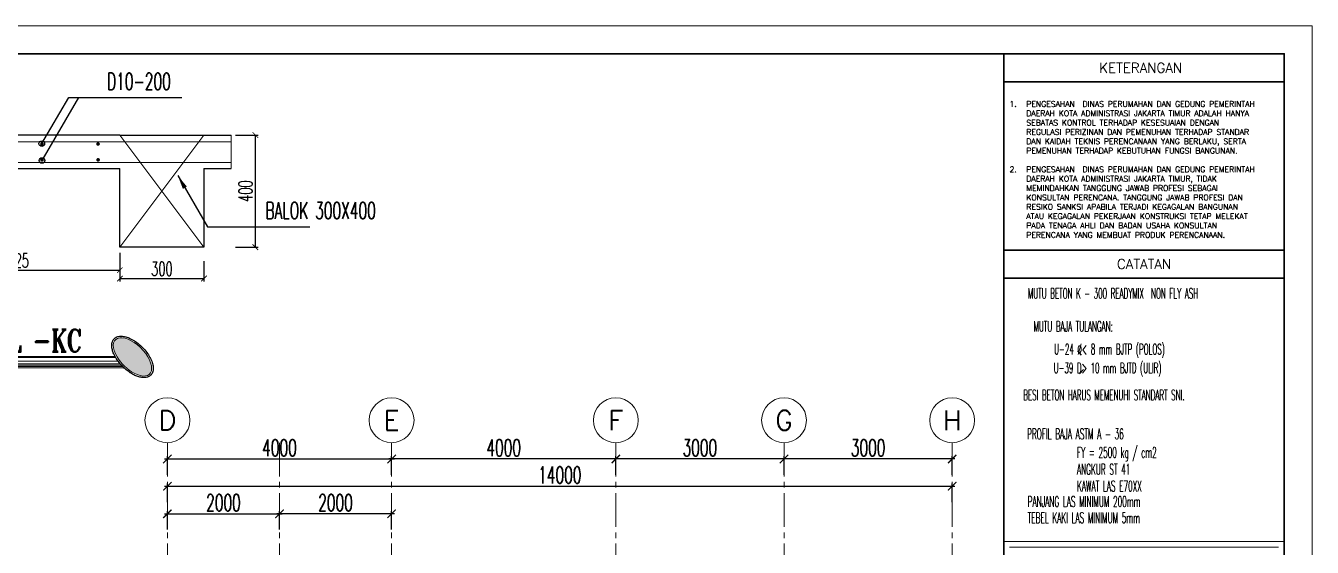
# Model space of a CAD drawing. Header units: inches. Extents: x 266054 to 836293, y -258454 to -102650.
# Drawn here: x 637763 to 660713, y -175348 to -166048 of the extents above; entities that cross this region are included whole.
import ezdxf
from ezdxf.enums import TextEntityAlignment as Align

# ---------------------------------------------------------------- set-up
doc = ezdxf.new("R2010")
doc.units = ezdxf.units.IN
doc.header["$LTSCALE"] = 800
doc.header["$MEASUREMENT"] = 0
doc.linetypes.add('CENTER2', pattern=[1.125, 0.75, -0.125, 0.125, -0.125])
for name, color, linetype, lineweight in [('AS', 8, 'CENTER2', 5), ('BESI', 1, 'Continuous', 13), ('DIM', 251, 'Continuous', 0), ('DM', 8, 'Continuous', 5), ('GRS KOP', 1, 'Continuous', 35), ('hacht', 8, 'Continuous', 5), ('kop', 7, 'Continuous', 20), ('NOT', 7, 'Continuous', 15)]:
    doc.layers.add(name, color=color, linetype=linetype, lineweight=lineweight)
for name, color, linetype in [('HAT', 8, 'Continuous'), ('LOGO', 7, 'Continuous'), ('NOTASI', 230, 'Continuous'), ('sloop', 4, 'Continuous'), ('TEXT', 4, 'Continuous'), ('TXT', 7, 'Continuous')]:
    doc.layers.add(name, color=color, linetype=linetype)
doc.styles.add('BARU', font='arial.ttf')
doc.styles.add('DICK STYLE 100', font='romans.shx', dxfattribs={"width": 0.6, "height": 300})
doc.styles.add('rm', font='romans.shx', dxfattribs={"width": 0.6, "height": 250})
doc.styles.add('ROMAND', font='romant.shx', dxfattribs={"width": 0.75, "height": 300})
doc.styles.add('ROMANS', font='romans.shx', dxfattribs={"width": 0.8, "height": 0.25})
doc.styles.add('S', font='SIMPLEX', dxfattribs={"width": 1.1})
doc.styles.get("Standard").update_dxf_attribs({"font": 'romans.shx'})
doc.dimstyles.new('100 A', dxfattribs={"dimtxt": 250, "dimasz": 150, "dimexe": 50, "dimexo": 50, "dimgap": 50, "dimtad": 1, "dimdec": 0, "dimrnd": 1, "dimtxsty": 'DICK STYLE 100', "dimblk": 'ARCHTICK', "dimcen": 100, "dimdle": 50, "dimclrd": 18, "dimclre": 18, "dimclrt": 7, "dimadec": 0, "dimazin": 2, "dimtfac": 1, "dimtdec": 0, "dimtix": 1, "dimtmove": 0, "dimatfit": 3, "dimfxl": 0, "dimarcsym": 0})
doc.dimstyles.new('Copy of 100', dxfattribs={"dimtxt": 200, "dimasz": 100, "dimexe": 50, "dimexo": 100, "dimgap": 50, "dimtad": 1, "dimdec": 0, "dimzin": 0, "dimdsep": 46, "dimtxsty": 'rm', "dimblk": 'ARCHTICK', "dimcen": 0.09, "dimclrd": 16, "dimclre": 16, "dimclrt": 7, "dimadec": 0, "dimazin": 0, "dimtfac": 1, "dimtdec": 0, "dimtix": 1, "dimtmove": 2, "dimatfit": 3, "dimfxl": 0, "dimtolj": 1, "dimtzin": 0, "dimarcsym": 0})
doc.dimstyles.get("Standard").update_dxf_attribs({"dimtxt": 0.18, "dimasz": 0.18, "dimexe": 0.18, "dimexo": 0.0625, "dimgap": 0.09, "dimtad": 0, "dimtih": 1, "dimtoh": 1, "dimdec": 4, "dimzin": 0, "dimdsep": 46, "dimtxsty": 'Standard', "dimcen": 0.09, "dimadec": 0, "dimazin": 0, "dimtfac": 1, "dimtdec": 4, "dimtofl": 0, "dimtmove": 0, "dimatfit": 3, "dimfxl": 0, "dimtolj": 1, "dimtzin": 0, "dimarcsym": 0})

# ---------------------------------------------------------------- blocks, each defined once
blk = doc.blocks.new('NAV')
blk.add_circle((0, -0.4), 0.4)
at = {"style": 'S', "width": 0.75, "flags": 4}
blk.add_attdef('AV', text='', height=0.3, dxfattribs=at).set_placement((0, -0.4), align=Align.MIDDLE)
blk = doc.blocks.new('_ArchTick')
at = {"layer": 'LOGO', "color": 0, "const_width": 0.15}
blk.add_lwpolyline([(-0.5, -0.5), (0.5, 0.5)], dxfattribs=at)
blk = doc.blocks.new('*D439')
at = {"layer": 'Defpoints', "color": 0, "ltscale": 5}
for p in [(654289, -174260), (640289, -174593), (654289, -174593)]:
    blk.add_point(p, dxfattribs=at)
at = {"layer": 'hacht', "color": 18, "lineweight": -2, "ltscale": 5}
for p, q in [((640239, -174260), (654339, -174260)), ((640289, -174543), (640289, -174210)), ((654289, -174543), (654289, -174210))]:
    blk.add_line(p, q, dxfattribs=at)
at = {"layer": 'hacht', "color": 18, "lineweight": -2, "ltscale": 5, "xscale": 150, "yscale": 150, "zscale": 150, "rotation": 180}
blk.add_blockref('_ArchTick', (640289, -174260), dxfattribs=at)
at = {"layer": 'hacht', "color": 18, "lineweight": -2, "ltscale": 5, "xscale": 150, "yscale": 150, "zscale": 150}
blk.add_blockref('_ArchTick', (654289, -174260), dxfattribs=at)
at = {"layer": 'hacht', "color": 7, "ltscale": 5, "insert": (647289, -174060), "char_height": 300, "attachment_point": 5, "style": 'DICK STYLE 100'}
blk.add_mtext('14000', dxfattribs=at)
blk = doc.blocks.new('*D440')
at = {"layer": 'Defpoints', "color": 0, "ltscale": 5}
for p in [(644289, -173774), (640289, -174106), (644289, -174106)]:
    blk.add_point(p, dxfattribs=at)
at = {"layer": 'hacht', "color": 18, "lineweight": -2, "ltscale": 5}
for p, q in [((640289, -174056), (640289, -173724)), ((644289, -174056), (644289, -173724)), ((640239, -173774), (644339, -173774))]:
    blk.add_line(p, q, dxfattribs=at)
at = {"layer": 'hacht', "color": 18, "lineweight": -2, "ltscale": 5, "xscale": 150, "yscale": 150, "zscale": 150, "rotation": 180}
blk.add_blockref('_ArchTick', (640289, -173774), dxfattribs=at)
at = {"layer": 'hacht', "color": 18, "lineweight": -2, "ltscale": 5, "xscale": 150, "yscale": 150, "zscale": 150}
blk.add_blockref('_ArchTick', (644289, -173774), dxfattribs=at)
at = {"layer": 'hacht', "color": 7, "ltscale": 5, "insert": (642289, -173574), "char_height": 300, "attachment_point": 5, "style": 'DICK STYLE 100'}
blk.add_mtext('4000', dxfattribs=at)
blk = doc.blocks.new('*D441')
at = {"layer": 'Defpoints', "color": 0, "ltscale": 5}
for p in [(651289, -173774), (651289, -174106), (654289, -174106)]:
    blk.add_point(p, dxfattribs=at)
at = {"layer": 'hacht', "color": 18, "lineweight": -2, "ltscale": 5}
for p, q in [((651289, -174056), (651289, -173724)), ((654289, -174056), (654289, -173724)), ((654339, -173774), (651239, -173774))]:
    blk.add_line(p, q, dxfattribs=at)
at = {"layer": 'hacht', "color": 18, "lineweight": -2, "ltscale": 5, "xscale": 150, "yscale": 150, "zscale": 150, "rotation": 180}
blk.add_blockref('_ArchTick', (651289, -173774), dxfattribs=at)
at = {"layer": 'hacht', "color": 18, "lineweight": -2, "ltscale": 5, "xscale": 150, "yscale": 150, "zscale": 150}
blk.add_blockref('_ArchTick', (654289, -173774), dxfattribs=at)
at = {"layer": 'hacht', "color": 7, "ltscale": 5, "insert": (652789, -173574), "char_height": 300, "attachment_point": 5, "style": 'DICK STYLE 100'}
blk.add_mtext('3000', dxfattribs=at)
blk = doc.blocks.new('*D442')
at = {"layer": 'Defpoints', "color": 0, "ltscale": 5}
for p in [(648289, -173774), (648289, -174106), (651289, -174106)]:
    blk.add_point(p, dxfattribs=at)
at = {"layer": 'hacht', "color": 18, "lineweight": -2, "ltscale": 5}
for p, q in [((648289, -174056), (648289, -173724)), ((651289, -174056), (651289, -173724)), ((651339, -173774), (648239, -173774))]:
    blk.add_line(p, q, dxfattribs=at)
at = {"layer": 'hacht', "color": 18, "lineweight": -2, "ltscale": 5, "xscale": 150, "yscale": 150, "zscale": 150, "rotation": 180}
blk.add_blockref('_ArchTick', (648289, -173774), dxfattribs=at)
at = {"layer": 'hacht', "color": 18, "lineweight": -2, "ltscale": 5, "xscale": 150, "yscale": 150, "zscale": 150}
blk.add_blockref('_ArchTick', (651289, -173774), dxfattribs=at)
at = {"layer": 'hacht', "color": 7, "ltscale": 5, "insert": (649789, -173574), "char_height": 300, "attachment_point": 5, "style": 'DICK STYLE 100'}
blk.add_mtext('3000', dxfattribs=at)
blk = doc.blocks.new('*D443')
at = {"layer": 'Defpoints', "color": 0, "ltscale": 5}
for p in [(644289, -173774), (644289, -174106), (648289, -174106)]:
    blk.add_point(p, dxfattribs=at)
at = {"layer": 'hacht', "color": 18, "lineweight": -2, "ltscale": 5}
for p, q in [((644289, -174056), (644289, -173724)), ((648289, -174056), (648289, -173724)), ((648339, -173774), (644239, -173774))]:
    blk.add_line(p, q, dxfattribs=at)
at = {"layer": 'hacht', "color": 18, "lineweight": -2, "ltscale": 5, "xscale": 150, "yscale": 150, "zscale": 150, "rotation": 180}
blk.add_blockref('_ArchTick', (644289, -173774), dxfattribs=at)
at = {"layer": 'hacht', "color": 18, "lineweight": -2, "ltscale": 5, "xscale": 150, "yscale": 150, "zscale": 150}
blk.add_blockref('_ArchTick', (648289, -173774), dxfattribs=at)
at = {"layer": 'hacht', "color": 7, "ltscale": 5, "insert": (646289, -173574), "char_height": 300, "attachment_point": 5, "style": 'DICK STYLE 100'}
blk.add_mtext('4000', dxfattribs=at)
blk = doc.blocks.new('*D448')
at = {"layer": 'Defpoints', "color": 0, "ltscale": 5}
for p in [(642289, -174752), (640289, -175084), (642289, -175084)]:
    blk.add_point(p, dxfattribs=at)
at = {"layer": 'hacht', "color": 18, "lineweight": -2, "ltscale": 5}
for p, q in [((640239, -174752), (642339, -174752)), ((640289, -175034), (640289, -174702)), ((642289, -175034), (642289, -174702))]:
    blk.add_line(p, q, dxfattribs=at)
at = {"layer": 'hacht', "color": 18, "lineweight": -2, "ltscale": 5, "xscale": 150, "yscale": 150, "zscale": 150, "rotation": 180}
blk.add_blockref('_ArchTick', (640289, -174752), dxfattribs=at)
at = {"layer": 'hacht', "color": 18, "lineweight": -2, "ltscale": 5, "xscale": 150, "yscale": 150, "zscale": 150}
blk.add_blockref('_ArchTick', (642289, -174752), dxfattribs=at)
at = {"layer": 'hacht', "color": 7, "ltscale": 5, "insert": (641289, -174552), "char_height": 300, "attachment_point": 5, "style": 'DICK STYLE 100'}
blk.add_mtext('2000', dxfattribs=at)
blk = doc.blocks.new('*D449')
at = {"layer": 'Defpoints', "color": 0, "ltscale": 5}
for p in [(642289, -174752), (642289, -175084), (644289, -175084)]:
    blk.add_point(p, dxfattribs=at)
at = {"layer": 'hacht', "color": 18, "lineweight": -2, "ltscale": 5}
for p, q in [((644339, -174752), (642239, -174752)), ((642289, -175034), (642289, -174702)), ((644289, -175034), (644289, -174702))]:
    blk.add_line(p, q, dxfattribs=at)
at = {"layer": 'hacht', "color": 18, "lineweight": -2, "ltscale": 5, "xscale": 150, "yscale": 150, "zscale": 150, "rotation": 180}
blk.add_blockref('_ArchTick', (642289, -174752), dxfattribs=at)
at = {"layer": 'hacht', "color": 18, "lineweight": -2, "ltscale": 5, "xscale": 150, "yscale": 150, "zscale": 150}
blk.add_blockref('_ArchTick', (644289, -174752), dxfattribs=at)
at = {"layer": 'hacht', "color": 7, "ltscale": 5, "insert": (643289, -174552), "char_height": 300, "attachment_point": 5, "style": 'DICK STYLE 100'}
blk.add_mtext('2000', dxfattribs=at)
blk = doc.blocks.new('kop')
at = {"layer": 'GRS KOP'}
for p, q in [((73, 1), (73, 54)), ((83, 1), (83, 54)), ((73, 53), (83, 53)), ((73, 47), (83, 47)), ((73, 46), (83, 46))]:
    blk.add_line(p, q, dxfattribs=at)
blk.add_lwpolyline([(1, 54), (83, 54), (83, 1), (1, 1)], close=True, dxfattribs=at)
at = {"layer": 'kop', "color": 7}
for q in [(0, 55), (84, 0), (84, 0)]:
    blk.add_line((84, 55), q, dxfattribs=at)
at = {"layer": 'kop'}
for p, q in [((83, 36.6), (73, 36.6)), ((82.8, 36.4), (73.2, 36.4))]:
    blk.add_line(p, q, dxfattribs=at)
at = {"layer": 'TEXT'}
for p, q in [((75.623, 43.403), (75.76, 43.254)), ((75.835, 42.745), (75.7, 42.589))]:
    blk.add_line(p, q, dxfattribs=at)
at = {"layer": 'kop'}
for s, p in [('KETERANGAN ', (78, 53.5)), ('CATATAN', (78, 46.5))]:
    blk.add_text(s, height=0.35, dxfattribs=at).set_placement(p, align=Align.MIDDLE)
at = {"layer": 'kop', "insert": (73.2, 49.875), "char_height": 0.2, "width": 9.6, "attachment_point": 4}
blk.add_mtext('\\pi-0.6,l0.6,t0.6;1.^IPENGESAHAN  DINAS PERUMAHAN DAN GEDUNG PEMERINTAH DAERAH KOTA ADMINISTRASI JAKARTA TIMUR ADALAH HANYA SEBATAS KONTROL TERHADAP KESESUAIAN DENGAN REGULASI PERIZINAN DAN PEMENUHAN TERHADAP STANDAR DAN KAIDAH TEKNIS PERENCANAAN YANG BERLAKU, SERTA PEMENUHAN TERHADAP KEBUTUHAN FUNGSI BANGUNAN.\\P\\P2.^IPENGESAHAN  DINAS PERUMAHAN DAN GEDUNG PEMERINTAH DAERAH KOTA ADMINISTRASI JAKARTA TIMUR, TIDAK MEMINDAHKAN TANGGUNG JAWAB PROFESI SEBAGAI KONSULTAN PERENCANA. TANGGUNG JAWAB PROFESI DAN RESIKO SANKSI APABILA TERJADI KEGAGALAN BANGUNAN ATAU KEGAGALAN PEKERJAAN KONSTRUKSI TETAP MELEKAT PADA TENAGA AHLI DAN BADAN USAHA KONSULTAN PERENCANA YANG MEMBUAT PRODUK PERENCANAAN.', dxfattribs=at)
at = {"layer": 'kop', "style": 'BARU', "flags": 4}
for p, height in [((73.8, 5.4), 0.35), ((73.8, 4.9), 0.35), ((80.303, 5.382), 0.25), ((80.303, 4.882), 0.25), ((73.8, 4.4), 0.35), ((80.303, 4.382), 0.25)]:
    blk.add_attdef('-', p, '', height=height, dxfattribs=at)
at = {"layer": 'kop', "flags": 4}
for tag, p in [('AR-00', (78.057, 2.648)), ('00', (81.238, 2.647))]:
    blk.add_attdef(tag, text='', height=0.35, dxfattribs=at).set_placement(p, align=Align.MIDDLE)
at = {"layer": 'TEXT', "style": 'ROMANS', "width": 0.5}
for s, height, p in [('MUTU BETON K - 300 READYMIX  NON FLY ASH', 0.37163, (73.854, 45.268)), (' BESI BETON HARUS MEMENUHI STANDART SNI.', 0.37163, (73.56, 41.646)), ('PROFIL BAJA ASTM A - 36 ', 0.38138, (73.826, 40.251)), ('FY = 2500 kg / cm2', 0.38138, (75.607, 39.592)), ('ANGKUR ST 41', 0.38138, (75.607, 38.99)), ('KAWAT LAS E70XX', 0.38138, (75.607, 38.393)), ('PANJANG LAS MINIMUM 200mm', 0.38138, (73.845, 37.84)), ('TEBEL KAKI LAS MINIMUM 5mm', 0.38138, (73.845, 37.26))]:
    blk.add_text(s, height=height, dxfattribs=at).set_placement(p)
for s, p in [('MUTU BAJA TULANGAN:', (75.47, 44.278)), ('U-24 %%C< 8 mm BJTP (POLOS)', (76.767, 43.437)), ('U-39 D> 10 mm BJTD (ULIR)', (76.699, 42.77))]:
    blk.add_text(s, height=0.37163, dxfattribs=at).set_placement(p, align=Align.MIDDLE)
blk = doc.blocks.new('*D467')
at = {"layer": 'Defpoints', "color": 0}
for p in [(641407, -167997), (641859, -167997), (641407, -169997)]:
    blk.add_point(p, dxfattribs=at)
at = {"layer": 'DIM', "color": 16, "lineweight": -2}
for p, q in [((641507, -167997), (641909, -167997)), ((641859, -169997), (641859, -167997)), ((641507, -169997), (641909, -169997))]:
    blk.add_line(p, q, dxfattribs=at)
at = {"layer": 'DIM', "color": 16, "lineweight": -2, "xscale": 100, "yscale": 100, "zscale": 100}
for p, rotation in [((641859, -167997), 90), ((641859, -169997), 270)]:
    blk.add_blockref('_ArchTick', p, dxfattribs=dict(at, rotation=rotation))
at = {"layer": 'DIM', "color": 7, "insert": (641684, -168997), "char_height": 250, "attachment_point": 5, "rotation": 90, "style": 'rm'}
blk.add_mtext('\\A1;400', dxfattribs=at)
blk = doc.blocks.new('*D468')
at = {"layer": 'Defpoints', "color": 0}
for p in [(639442, -170145), (640942, -170145), (640942, -170556)]:
    blk.add_point(p, dxfattribs=at)
at = {"layer": 'DIM', "color": 16, "lineweight": -2}
for p, q in [((639442, -170245), (639442, -170606)), ((640942, -170245), (640942, -170606)), ((639442, -170556), (640942, -170556))]:
    blk.add_line(p, q, dxfattribs=at)
at = {"layer": 'DIM', "color": 16, "lineweight": -2, "xscale": 100, "yscale": 100, "zscale": 100, "rotation": 180}
blk.add_blockref('_ArchTick', (639442, -170556), dxfattribs=at)
at = {"layer": 'DIM', "color": 16, "lineweight": -2, "xscale": 100, "yscale": 100, "zscale": 100}
blk.add_blockref('_ArchTick', (640942, -170556), dxfattribs=at)
at = {"layer": 'DIM', "color": 7, "insert": (640192, -170381), "char_height": 250, "attachment_point": 5, "style": 'rm'}
blk.add_mtext('\\A1;300', dxfattribs=at)
blk = doc.blocks.new('*D470')
at = {"layer": 'Defpoints', "color": 0}
for p in [(635817, -169997), (639442, -169997), (639442, -170407)]:
    blk.add_point(p, dxfattribs=at)
at = {"layer": 'DIM', "color": 16, "lineweight": -2}
for p, q in [((635817, -170097), (635817, -170457)), ((639442, -170097), (639442, -170457)), ((635817, -170407), (639442, -170407))]:
    blk.add_line(p, q, dxfattribs=at)
at = {"layer": 'DIM', "color": 16, "lineweight": -2, "xscale": 100, "yscale": 100, "zscale": 100, "rotation": 180}
blk.add_blockref('_ArchTick', (635817, -170407), dxfattribs=at)
at = {"layer": 'DIM', "color": 16, "lineweight": -2, "xscale": 100, "yscale": 100, "zscale": 100}
blk.add_blockref('_ArchTick', (639442, -170407), dxfattribs=at)
at = {"layer": 'DIM', "color": 7, "insert": (637629, -170232), "char_height": 250, "attachment_point": 5, "style": 'rm'}
blk.add_mtext('\\A1;725', dxfattribs=at)

msp = doc.modelspace()

# ---------------------------------------------------------------- hatches: boundary and pattern name
at = {"layer": 'DM'}
h = msp.add_hatch(color=253, dxfattribs=at)
h.set_gradient(color1=(173, 173, 173), one_color=1, tint=1, name='SPHERICAL')
edge = h.paths.add_edge_path()
edge.add_ellipse((639666.6, -171953.4), major_axis=(-305.5, 305.5), ratio=0.5030364, start_angle=-238.65144, end_angle=63.29594)
edge.add_ellipse((639666.6, -171953.4), major_axis=(-305.5, 305.5), ratio=0.5030364, start_angle=63.29594, end_angle=121.34856)

# ---------------------------------------------------------------- linework, layer by layer
at = {"ltscale": 100, "const_width": 34.7}
msp.add_lwpolyline([(636263.1, -171953.4), (639359.9, -171953.4)], dxfattribs=at)
at = {"layer": 'AS'}
for p, q in [((640289.1, -173483.8), (640289.1, -187187.3)), ((642289.1, -173483.8), (642289.1, -180687.3)), ((644289.1, -173483.8), (644289.1, -187187.3)), ((648289.1, -173483.8), (648289.1, -187187.3)), ((651289.1, -173483.8), (651289.1, -187187.3)), ((654289.1, -173483.8), (654289.1, -187187.3))]:
    msp.add_line(p, q, dxfattribs=at)
at = {"layer": 'BESI'}
for points in [[(641424.9, -168116.1), (635903.5, -168116.1), (635903.5, -168404.5)], [(641424.9, -168483.9), (635988.8, -168483.9), (635988.8, -168200.5)]]:
    msp.add_lwpolyline(points, dxfattribs=at)
at = {"layer": 'hacht', "ltscale": 2}
for p, q in [((636263.1, -172031.6), (639410.9, -172031.6)), ((636263.1, -172077.9), (639448, -172077.9)), ((636263.1, -172101), (639468.6, -172101)), ((636263.1, -172124.2), (639490.7, -172124.2)), ((636263.1, -172147.3), (639514.5, -172147.3))]:
    msp.add_line(p, q, dxfattribs=at)
at = {"layer": 'hacht', "ltscale": 5}
for points in [[(639441.8, -167996.5), (640941.8, -169996.5), (639441.8, -169996.5), (640941.8, -167996.5)], [(641424.9, -168596.5), (641424.9, -167996.5)]]:
    msp.add_lwpolyline(points, dxfattribs=at)
at = {"layer": 'hacht', "ltscale": 2, "extrusion": (0, 0, -1)}
for start_param, end_param in [(-1.1047225, 4.1652534), (4.1652534, 5.1784628)]:
    msp.add_ellipse((639666.6, -171953.4), major_axis=(-305.5, 305.5), ratio=0.5030364, start_param=start_param, end_param=end_param, dxfattribs=at)
at = {"layer": 'HAT', "const_width": 32.3}
for points in [[(638037, -168156.5, -1), (638069.2, -168156.5, -1)], [(639037, -168156.5, -1), (639069.2, -168156.5, -1)], [(638037, -168439.1, -1), (638069.2, -168439.1, -1)], [(639037, -168439.1, -1), (639069.2, -168439.1, -1)]]:
    msp.add_lwpolyline(points, format="xyb", close=True, dxfattribs=at)
at = {"layer": 'NOTASI', "ltscale": 2}
for points, knots in [([(639376.4, -171981.1), (639352.5, -171940.4), (639345.7, -171927.3), (639328.3, -171890.7), (639319.2, -171867.3), (639305.3, -171821.6), (639300.6, -171799.3), (639296.1, -171756.5), (639296.3, -171735.9), (639301, -171704.3), (639304, -171692.5), (639312.1, -171670.2), (639317.4, -171659.7), (639330.1, -171640.3), (639337.7, -171631.5), (639354.7, -171616), (639364.2, -171609.3), (639384.8, -171598.3), (639395.9, -171594), (639419.1, -171587.5), (639431.3, -171585.4), (639456.6, -171583.4), (639469.7, -171583.5), (639509.8, -171586.6), (639537.9, -171592.5), (639595.8, -171611.5), (639625.5, -171624.5), (639685.2, -171656.6), (639715.1, -171675.8), (639773.4, -171719.1), (639801.8, -171743.2), (639855.5, -171795), (639880.8, -171822.7), (639926.7, -171880), (639947.4, -171909.7), (639982.9, -171969.3), (639997.7, -171999.2), (640020.6, -172057.9), (640028.6, -172086.6), (640035.9, -172133.7), (640037, -172152.7), (640035.1, -172184.9), (640033.1, -172198.4), (640026.2, -172224), (640021.4, -172236.1), (640010.2, -172256.4), (640004.2, -172264.8), (639995.6, -172274.6), (639993.7, -172276.6), (639991.7, -172278.6), (639985.4, -172284.8), (639978.5, -172290.5), (639963.8, -172300.5), (639955.8, -172304.8), (639939.2, -172312), (639930.5, -172315), (639912.3, -172319.5), (639902.9, -172321.1), (639873.5, -172324), (639852.6, -172323.4), (639809.2, -172317.2), (639786.7, -172311.7), (639740.7, -172296.3), (639717.1, -172286.4), (639684.5, -172270), (639675.5, -172265.2), (639666.6, -172260.1)], [2.0767628, 2.0767628, 2.0767628, 2.0767628, 2.1866625, 2.1866625, 2.3862146, 2.3862146, 2.5857668, 2.5857668, 2.785319, 2.785319, 2.9121138, 2.9121138, 3.0389086, 3.0389086, 3.1657034, 3.1657034, 3.2924983, 3.2924983, 3.4192931, 3.4192931, 3.5460879, 3.5460879, 3.6728828, 3.6728828, 3.9239312, 3.9239312, 4.1749796, 4.1749796, 4.426028, 4.426028, 4.6770765, 4.6770765, 4.9281249, 4.9281249, 5.1791733, 5.1791733, 5.4302217, 5.4302217, 5.6812701, 5.6812701, 5.861619, 5.861619, 6.0007077, 6.0007077, 6.1397964, 6.1397964, 6.2527106, 6.2527106, 6.2831853, 6.2831853, 6.2831853, 6.3808586, 6.3808586, 6.4785319, 6.4785319, 6.5762052, 6.5762052, 6.6738784, 6.6738784, 6.8734306, 6.8734306, 7.0729827, 7.0729827, 7.2725349, 7.2725349, 7.3480161, 7.3480161, 7.3480161, 7.3480161]), ([(639666.6, -172260.1), (639633.4, -172240.2), (639627.9, -172236.7), (639598.9, -172217.4), (639575.7, -172200.1), (639530.5, -172162.6), (639508.6, -172142.5), (639467.1, -172100.1), (639447.4, -172078), (639410.9, -172032.4), (639394.1, -172009), (639378.1, -171983.9), (639377.3, -171982.5), (639376.4, -171981.1)], [1.14260602, 1.14260602, 1.14260602, 1.14260602, 1.18890174, 1.18890174, 1.38845389, 1.38845389, 1.58800604, 1.58800604, 1.78755819, 1.78755819, 1.98711034, 1.98711034, 1.99898545, 1.99898545, 1.99898545, 1.99898545])]:
    msp.add_open_spline(points, degree=3, knots=knots, dxfattribs=at)
at = {"layer": 'sloop'}
for p, q in [((639441.8, -167996.5), (635816.8, -167996.5)), ((639441.8, -167996.5), (640941.8, -167996.5)), ((640941.8, -167996.5), (641424.9, -167996.5)), ((635816.8, -168596.5), (639441.8, -168596.5)), ((639441.8, -169996.5), (639441.8, -168596.5)), ((640941.8, -168596.5), (640941.8, -169996.5)), ((640941.8, -168596.5), (641424.9, -168596.5)), ((640941.8, -169996.5), (639441.8, -169996.5))]:
    msp.add_line(p, q, dxfattribs=at)

# ---------------------------------------------------------------- block references
at = {"layer": 'kop', "xscale": 500, "yscale": 500, "zscale": 500}
msp.add_blockref('kop', (618712.5, -193548), dxfattribs=at)
at = {"layer": 'NOT'}
ref = msp.add_blockref('NAV', (640289.1, -172683.8), dxfattribs=dict(at, xscale=1000, yscale=1000, zscale=1000))
ref.add_attrib('AV', 'D', dxfattribs={"layer": '0', "height": 350, "flags": 4}).set_placement((640289.1, -173083.8), align=Align.MIDDLE)
ref = msp.add_blockref('NAV', (644289.1, -172683.8), dxfattribs=dict(at, xscale=1000, yscale=1000, zscale=1000))
ref.add_attrib('AV', 'E', dxfattribs={"layer": '0', "height": 350, "flags": 4}).set_placement((644289.1, -173083.8), align=Align.MIDDLE)
ref = msp.add_blockref('NAV', (648289.1, -172683.8), dxfattribs=dict(at, xscale=1000, yscale=1000, zscale=1000))
ref.add_attrib('AV', 'F', dxfattribs={"layer": '0', "height": 350, "flags": 4}).set_placement((648289.1, -173083.8), align=Align.MIDDLE)
ref = msp.add_blockref('NAV', (651289.1, -172683.8), dxfattribs=dict(at, xscale=1000, yscale=1000, zscale=1000))
ref.add_attrib('AV', 'G', dxfattribs={"layer": '0', "height": 350, "flags": 4}).set_placement((651289.1, -173083.8), align=Align.MIDDLE)
ref = msp.add_blockref('NAV', (654289.1, -172683.8), dxfattribs=dict(at, xscale=1000, yscale=1000, zscale=1000))
ref.add_attrib('AV', 'H', dxfattribs={"layer": '0', "height": 350, "flags": 4}).set_placement((654289.1, -173083.8), align=Align.MIDDLE)

# ---------------------------------------------------------------- texts
at = {"layer": 'TEXT', "style": 'ROMAND', "width": 0.75}
msp.add_text('DETAIL -KC', height=400.05, dxfattribs=at).set_placement((636231.6, -171863.5))
at = {"layer": 'TEXT', "char_height": 300, "style": 'ROMANS'}
for s, insert, attachment_point in [('{\\W0.6;D10-200}', (640349.1, -167040.5), 6), ('{\\W0.6;BALOK 300X400}', (642039.9, -169344.2), 4)]:
    msp.add_mtext(s, dxfattribs=dict(at, insert=insert, attachment_point=attachment_point))

# ---------------------------------------------------------------- dimensions: what is measured, and where the dimension line sits
at = {"layer": 'DIM'}
dim = msp.add_linear_dim(base=(641859, -167996.5), p1=(641407.3, -169996.5), p2=(641407.3, -167996.5), angle=90, dimstyle='Copy of 100', override={"dimlfac": 0.2}, dxfattribs=at)
dim.commit()
dim.dimension.update_dxf_attribs({"geometry": '*D467', "text_midpoint": (641684, -168996.5)})
for base, p1, p2, picture, middle in [((639441.8, -170407.5), (635816.8, -169996.5), (639441.8, -169996.5), '*D470', (637629.3, -170232.5)), ((640941.8, -170556.4), (639441.8, -170145.4), (640941.8, -170145.4), '*D468', (640191.8, -170381.4))]:
    dim = msp.add_linear_dim(base=base, p1=p1, p2=p2, dimstyle='Copy of 100', override={"dimlfac": 0.2}, dxfattribs=at)
    dim.commit()
    dim.dimension.update_dxf_attribs({"geometry": picture, "text_midpoint": middle})
at = {"layer": 'hacht', "ltscale": 5}
for base, p1, p2, picture, middle in [((644289.1, -173773.5), (640289.1, -174106.2), (644289.1, -174106.2), '*D440', (642289.1, -173573.5)), ((654289.1, -174260.2), (640289.1, -174592.8), (654289.1, -174592.8), '*D439', (647289.1, -174060.2)), ((642289.1, -174751.8), (640289.1, -175084.4), (642289.1, -175084.4), '*D448', (641289.1, -174551.8))]:
    dim = msp.add_linear_dim(base=base, p1=p1, p2=p2, dimstyle='100 A', dxfattribs=at)
    dim.commit()
    dim.dimension.update_dxf_attribs({"geometry": picture, "text_midpoint": middle})
for base, p1, p2, picture, middle in [((644289.1, -173773.5), (648289.1, -174106.2), (644289.1, -174106.2), '*D443', (646289.1, -173573.5)), ((648289.1, -173773.5), (651289.1, -174106.2), (648289.1, -174106.2), '*D442', (649789.1, -173573.5)), ((651289.1, -173773.5), (654289.1, -174106.2), (651289.1, -174106.2), '*D441', (652789.1, -173573.5)), ((642289.1, -174751.8), (644289.1, -175084.4), (642289.1, -175084.4), '*D449', (643289.1, -174551.8))]:
    dim = msp.add_linear_dim(base=base, p1=p1, p2=p2, angle=180, dimstyle='100 A', dxfattribs=at)
    dim.commit()
    dim.dimension.update_dxf_attribs({"geometry": picture, "text_midpoint": middle})

# ---------------------------------------------------------------- leaders
at = {"layer": 'HAT'}
for points in [[(638048.7, -168149.6), (638529.6, -167327.9), (640368.2, -167327.9)], [(638054.2, -168451.2), (638709.2, -167327.9), (640547.8, -167327.9)]]:
    msp.add_leader(points, dimstyle='Standard', override={"dimscale": 1, "dimasz": 100, "dimtad": 0, "dimlfac": 0.1, "dimldrblk": 'Origin'}, dxfattribs=at)
at = {"layer": 'TXT', "color": 8}
msp.add_leader([(640476.3, -168720.7), (641003.2, -169633.5), (642830.8, -169633.5)], dimstyle='Standard', override={"dimasz": 250, "dimtad": 0, "dimlfac": 0.1, "dimclrt": 3}, dxfattribs=at)

doc.saveas('drawing.dxf')
